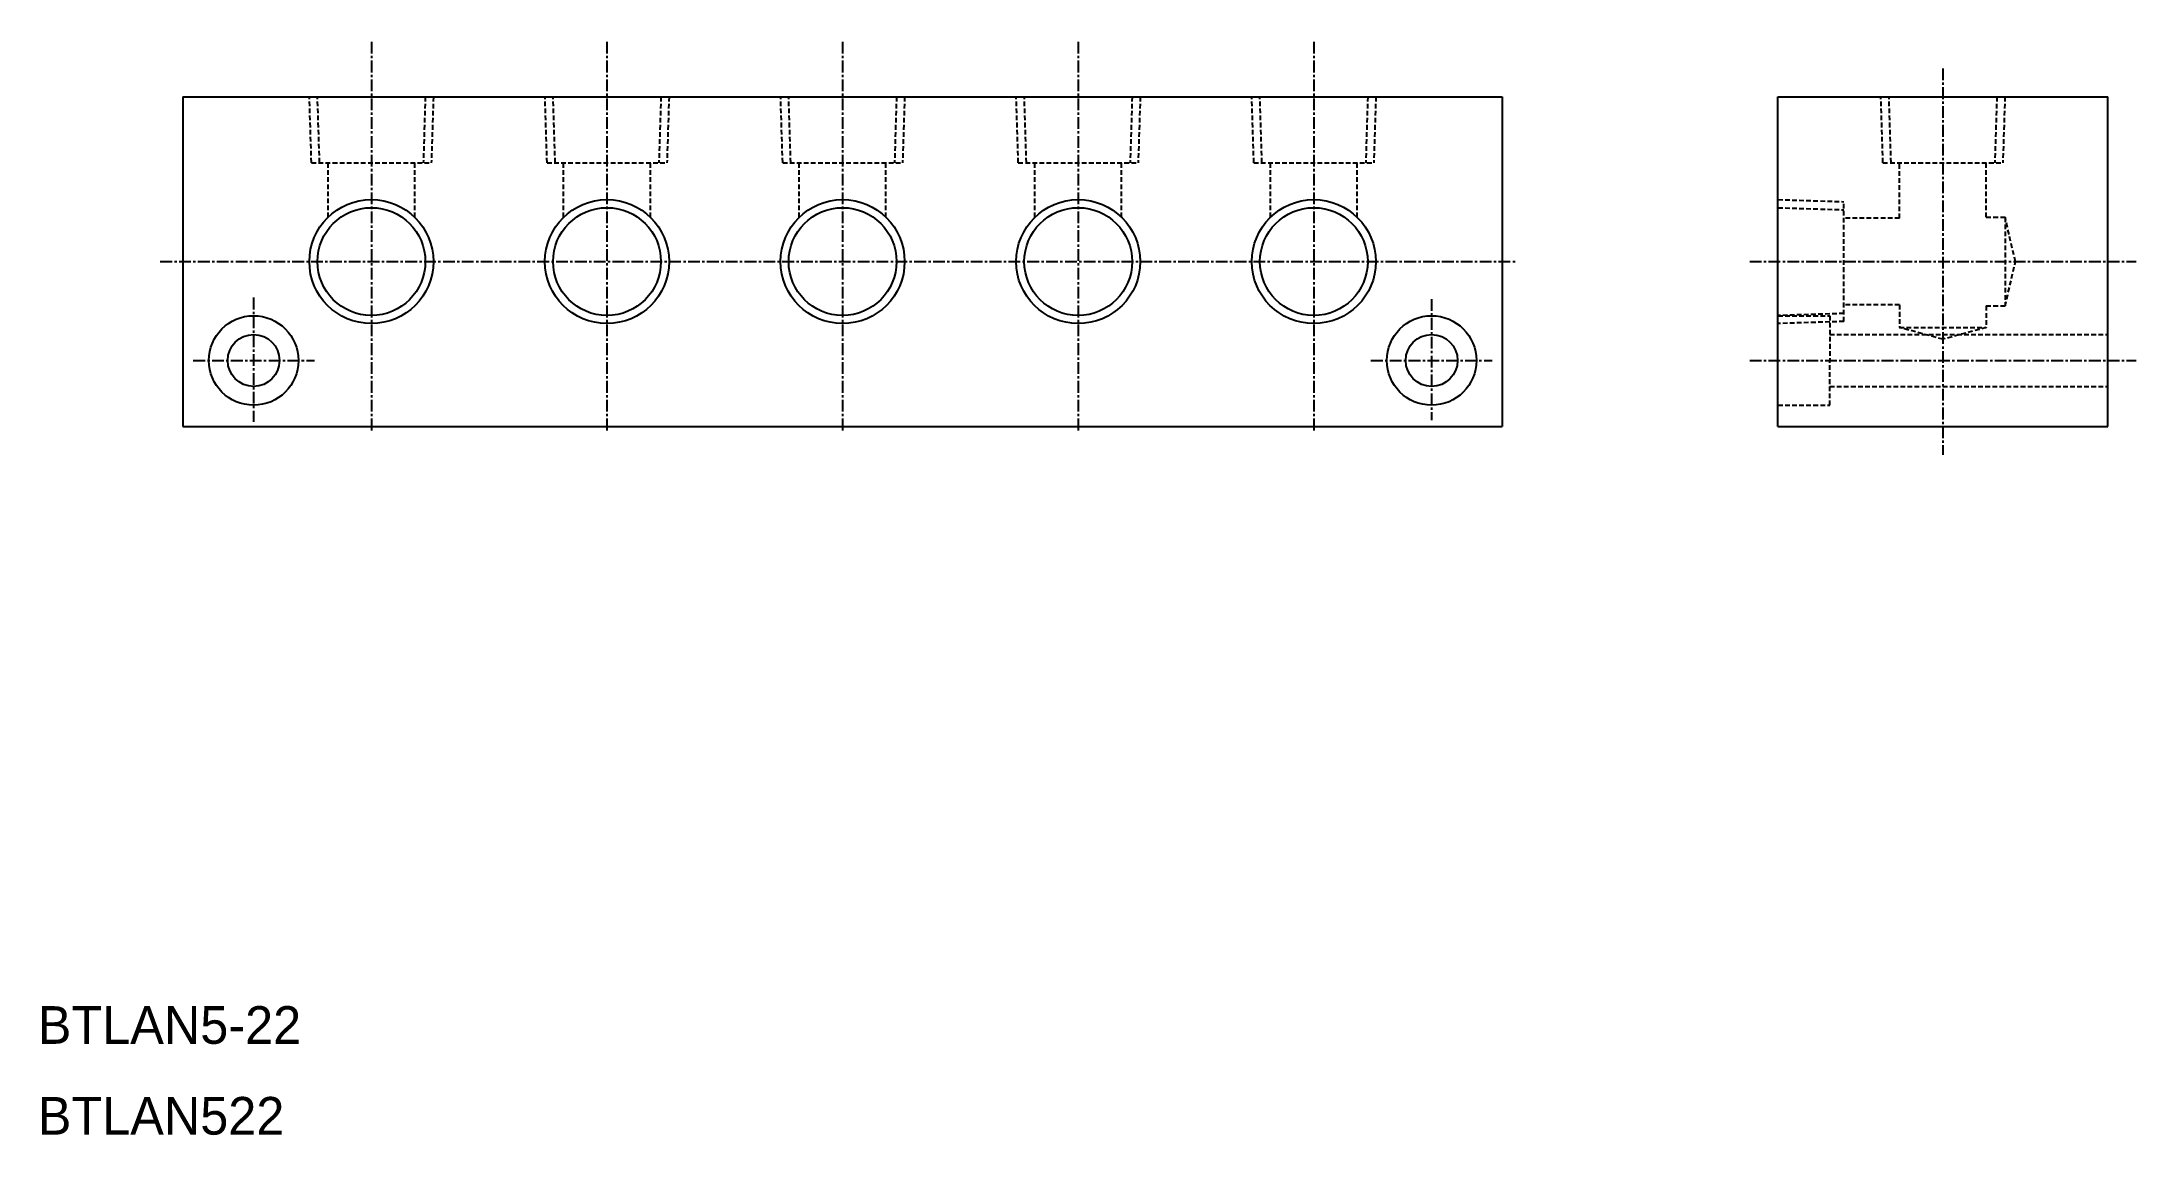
# Model space of a CAD drawing. Extents: x 5946 to 6168, y 23876 to 23992.
import ezdxf

# ---------------------------------------------------------------- set-up
doc = ezdxf.new("R2010")
doc.units = 0
doc.linetypes.add('CENTER', pattern=[2, 1.25, -0.25, 0.25, -0.25])
doc.linetypes.add('DASHED', pattern=[0.75, 0.5, -0.25])
doc.layers.get('0').update_dxf_attribs({"linetype": 'CONTINUOUS'})
doc.layers.add('CENTER', color=1, linetype='CENTER')

msp = doc.modelspace()

# ---------------------------------------------------------------- linework, layer by layer
at = {"color": 7, "linetype": 'CONTINUOUS'}
for p, q in [((5960.96, 23985.79), (6100.96, 23985.79)), ((5960.96, 23985.79), (5960.96, 23950.79)), ((6100.96, 23985.79), (6100.96, 23950.79)), ((6130.21, 23985.79), (6165.21, 23985.79)), ((6130.21, 23950.79), (6130.21, 23985.79)), ((6165.21, 23950.79), (6165.21, 23985.79)), ((5960.96, 23950.79), (6100.96, 23950.79)), ((6130.21, 23950.79), (6165.21, 23950.79))]:
    msp.add_line(p, q, dxfattribs=at)
at = {"color": 3, "linetype": 'DASHED'}
for p, q in [((5974.6, 23978.79), (5974.38, 23985.79)), ((5975.46, 23978.79), (5975.24, 23985.79)), ((5986.68, 23985.79), (5986.47, 23978.79)), ((5987.54, 23985.79), (5987.32, 23978.79)), ((5999.6, 23978.79), (5999.38, 23985.79)), ((6000.46, 23978.79), (6000.24, 23985.79)), ((6011.68, 23985.79), (6011.47, 23978.79)), ((6012.54, 23985.79), (6012.32, 23978.79)), ((6024.6, 23978.79), (6024.38, 23985.79)), ((6025.46, 23978.79), (6025.24, 23985.79)), ((6036.68, 23985.79), (6036.47, 23978.79)), ((6037.54, 23985.79), (6037.32, 23978.79)), ((6049.6, 23978.79), (6049.38, 23985.79)), ((6050.46, 23978.79), (6050.24, 23985.79)), ((6061.68, 23985.79), (6061.47, 23978.79)), ((6062.54, 23985.79), (6062.32, 23978.79)), ((6074.6, 23978.79), (6074.38, 23985.79)), ((6075.46, 23978.79), (6075.24, 23985.79)), ((6086.68, 23985.79), (6086.47, 23978.79)), ((6087.54, 23985.79), (6087.32, 23978.79)), ((6141.35, 23978.79), (6141.13, 23985.79)), ((6142.21, 23978.79), (6141.99, 23985.79)), ((6153.44, 23985.79), (6153.22, 23978.79)), ((6154.29, 23985.79), (6154.07, 23978.79)), ((5974.6, 23978.79), (5987.32, 23978.79)), ((5976.36, 23972.99), (5976.36, 23978.79)), ((5985.56, 23972.99), (5985.56, 23978.79)), ((5999.6, 23978.79), (6012.32, 23978.79)), ((6001.36, 23972.99), (6001.36, 23978.79)), ((6010.56, 23972.99), (6010.56, 23978.79)), ((6024.6, 23978.79), (6037.32, 23978.79)), ((6026.36, 23972.99), (6026.36, 23978.79)), ((6035.56, 23972.99), (6035.56, 23978.79)), ((6049.6, 23978.79), (6062.32, 23978.79)), ((6051.36, 23972.99), (6051.36, 23978.79)), ((6060.56, 23972.99), (6060.56, 23978.79)), ((6074.6, 23978.79), (6087.32, 23978.79)), ((6076.36, 23972.99), (6076.36, 23978.79)), ((6085.56, 23972.99), (6085.56, 23978.79)), ((6141.35, 23978.79), (6154.07, 23978.79)), ((6143.11, 23972.89), (6143.11, 23978.79)), ((6152.31, 23972.99), (6152.31, 23978.79)), ((6130.21, 23974.87), (6137.21, 23974.65)), ((6130.21, 23974.01), (6137.21, 23973.79)), ((6137.21, 23961.93), (6137.21, 23974.65)), ((6143.11, 23972.89), (6137.21, 23972.89)), ((6152.31, 23972.99), (6154.31, 23972.99)), ((6155.41, 23968.26), (6154.31, 23972.99)), ((6154.31, 23972.99), (6154.31, 23963.58)), ((6154.31, 23963.58), (6155.41, 23968.26)), ((6137.21, 23962.78), (6130.21, 23962.56)), ((6130.21, 23962.54), (6135.71, 23962.54)), ((6137.21, 23961.93), (6130.21, 23961.71)), ((6135.71, 23962.54), (6135.71, 23957.79)), ((6143.11, 23963.69), (6137.21, 23963.69)), ((6143.11, 23963.69), (6143.11, 23961.29)), ((6152.31, 23963.58), (6152.31, 23961.29)), ((6152.31, 23963.58), (6154.31, 23963.58)), ((6135.71, 23960.54), (6165.21, 23960.54)), ((6143.11, 23961.29), (6152.31, 23961.29)), ((6147.71, 23960.04), (6143.11, 23961.29)), ((6152.31, 23961.29), (6147.71, 23960.04)), ((6135.71, 23953.04), (6135.71, 23957.79)), ((6135.71, 23955.04), (6165.21, 23955.04)), ((6130.21, 23953.04), (6135.71, 23953.04))]:
    msp.add_line(p, q, dxfattribs=at)
at = {"color": 3, "linetype": 'CONTINUOUS'}
for centre in [(5980.96, 23968.29), (6005.96, 23968.29), (6030.96, 23968.29), (6055.96, 23968.29), (6080.96, 23968.29)]:
    msp.add_circle(centre, 6.58, dxfattribs=at)
at = {"color": 7, "linetype": 'CONTINUOUS'}
for centre, radius in [((5980.96, 23968.29), 5.72), ((6005.96, 23968.29), 5.72), ((6030.96, 23968.29), 5.72), ((6055.96, 23968.29), 5.72), ((6080.96, 23968.29), 5.72), ((5968.46, 23957.79), 4.75), ((6093.46, 23957.79), 4.75), ((5968.46, 23957.79), 2.75), ((6093.46, 23957.79), 2.75)]:
    msp.add_circle(centre, radius, dxfattribs=at)
at = {"layer": 'CENTER', "color": 1, "linetype": 'CENTER'}
for p, q in [((5980.96, 23991.62), (5980.96, 23950.27)), ((6005.96, 23991.62), (6005.96, 23950.27)), ((6030.96, 23991.62), (6030.96, 23950.27)), ((6055.96, 23991.62), (6055.96, 23950.27)), ((6080.96, 23991.62), (6080.96, 23950.27)), ((6147.71, 23988.79), (6147.71, 23947.79)), ((5958.56, 23968.29), (6102.4, 23968.29)), ((6127.21, 23968.29), (6168.21, 23968.29)), ((5968.46, 23964.46), (5968.46, 23951.28)), ((6093.46, 23964.3), (6093.46, 23951.44)), ((5962.06, 23957.79), (5974.93, 23957.79)), ((6087.02, 23957.79), (6099.89, 23957.79)), ((6127.21, 23957.79), (6168.21, 23957.79))]:
    msp.add_line(p, q, dxfattribs=at)

# ---------------------------------------------------------------- texts
at = {"color": 7, "linetype": 'CONTINUOUS'}
for s, p in [('BTLAN5-22', (5945.56, 23885.24)), ('BTLAN522', (5945.56, 23875.6))]:
    msp.add_text(s, height=4, dxfattribs=at).set_placement(p)

doc.saveas('drawing.dxf')
